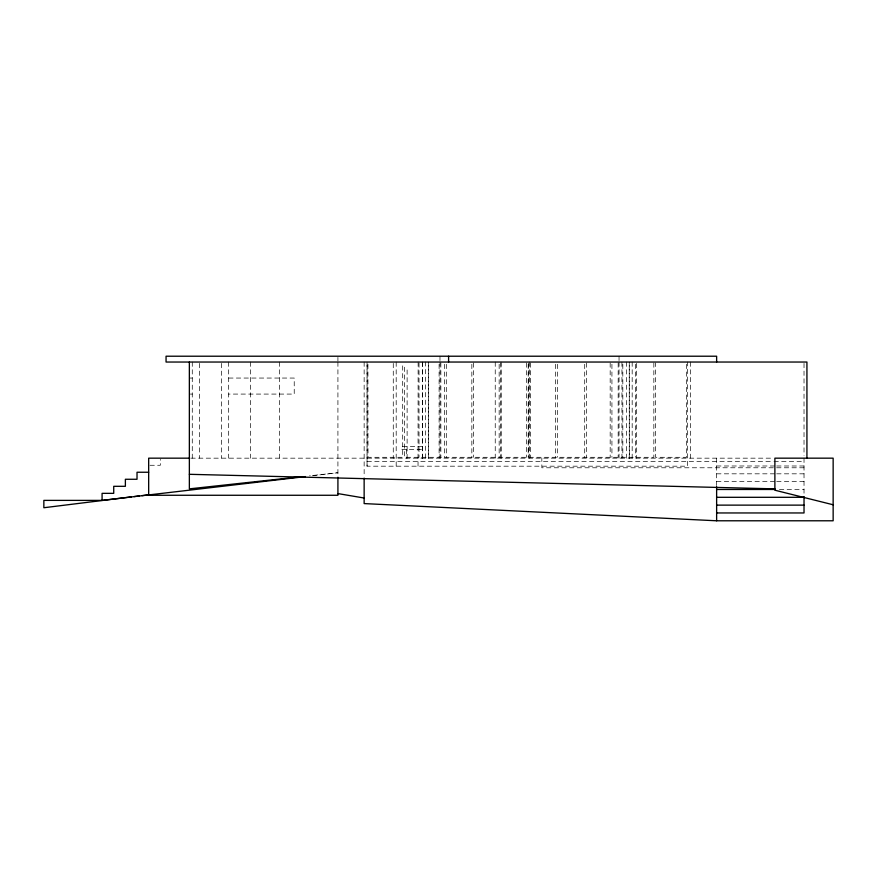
<?xml version="1.0" encoding="UTF-8"?>
<svg xmlns="http://www.w3.org/2000/svg" width="877" height="877" viewBox="0 0 877 877"><rect width="100%" height="100%" fill="white"/><g stroke="black" fill="none" stroke-linecap="round" stroke-linejoin="round"><path stroke-width="0.66" stroke-dasharray="4.38 3.29" d="M425.411 458.167L425.422 362.037M629.258 458.167L629.258 362.08L629.335 458.167M367.057 466.18L367.057 362.037L367.057 466.18L687.491 466.18L687.491 362.037M312.234 475.783L337.919 472.725L309.559 475.805M189.355 378.053L192.271 378.053M228.678 378.053L294.223 378.053L294.223 394.08L228.678 394.08M190.331 394.08L192.271 394.08M422.385 446.525L402.006 446.525L402.006 449.43L422.385 449.43M190.879 458.167L772.615 458.167M367.057 461.368L772.615 461.368M773.974 461.368L804.023 461.368M149.967 465.27L160.316 465.27L160.316 459.351M716.63 465.994L775.345 465.994M776.704 465.994L804.023 465.994M804.023 467.781L541.843 467.781L541.843 458.167M716.63 473.821L775.345 473.821M776.704 473.821L804.023 473.821M716.63 481.648L775.345 481.648M776.704 481.648L804.023 481.648M779.445 489.476L804.023 489.476M367.934 364.273L368.022 457.29L402.696 457.29L402.696 364.273M804.023 363.385L804.023 455.459M804.023 458.167L804.023 495.998M716.63 458.167L716.63 485.562M690.407 362.037L690.407 458.167M686.625 364.273L686.625 457.29L655.601 457.29L655.601 362.903M653.847 362.903L653.847 457.29L404.44 457.29L404.44 364.273M636.516 363.385L636.516 458.167M635.639 364.273L635.639 457.29M632.174 362.037L632.174 458.167M626.43 362.037L626.353 458.167M622.823 364.273L622.823 457.29M621.946 362.037L621.946 458.167M619.041 356.215L619.041 360.864M619.041 362.037L619.041 458.167M618.164 362.903L618.164 457.29M611.927 364.273L611.927 457.29M610.173 362.903L610.173 457.29M586.461 362.903L586.461 457.29M584.707 364.273L584.707 457.29M557.323 364.273L557.323 457.29M555.579 364.273L555.579 457.29M530.377 362.903L530.377 457.29M529.511 362.037L529.511 458.167M528.634 362.903L528.634 457.29M528.195 364.273L528.195 457.29M526.452 362.903L526.452 457.29M501.052 362.037L501.052 458.167M500.899 362.903L500.899 457.29M499.156 364.273L499.156 457.29M495.231 362.037L495.231 458.167M473.602 362.903L473.602 457.29M471.848 364.273L471.848 457.29M446.305 364.273L446.305 457.29M444.551 364.273L444.551 457.29M440.857 362.903L440.857 457.29M439.98 356.215L439.98 360.864M439.98 362.037L439.98 458.167M439.103 364.273L439.103 457.29M422.582 362.037L422.582 458.167M422.506 362.08L422.506 458.167M419.009 362.903L419.009 457.29M418.132 362.037L418.033 466.18M407.114 369.93L407.114 458.167M406.38 449.43L406.38 458.167M396.185 362.037L396.185 466.18M393.269 363.385L393.269 458.167M364.141 362.037L364.141 476.869M337.919 357.377L337.919 360.864M337.919 362.037L337.919 475.871M279.664 362.037L279.664 458.167M250.526 362.037L250.526 458.167M228.678 362.037L228.678 458.167M221.399 363.385L221.399 458.167M199.55 363.385L199.55 458.167M192.271 362.037L192.271 458.167M428.404 458.167L428.404 362.08L428.327 458.167"/><path stroke-width="1.32" d="M131.364 496.897L43.85 507.739L43.85 500.383L102.083 500.383L305.481 476.584M134.028 496.579L139.355 495.943M142.008 495.626L147.336 494.99M301.458 476.682L189.355 488.862L189.355 362.037M189.52 458.167L148.673 458.167L148.673 495.264L337.919 495.264L337.919 477.231M148.673 472.243L137.02 472.243L137.02 479.27L125.378 479.27L125.378 486.307L113.725 486.307L113.725 493.345L102.083 493.345L102.083 500.383M716.63 489.476L775.345 489.476M716.63 497.303L804.023 497.303M716.63 505.13L804.023 505.13M716.63 512.957L804.023 512.957L804.023 496.525M364.141 478.097L364.141 503.584L716.63 520.785L833.15 520.785L833.15 458.167L774.884 458.167L774.884 490.21L833.15 504.768M189.355 474.304L774.884 488.862M337.919 493.587L364.141 498.026M806.928 458.167L806.928 362.037L166.06 362.037L166.06 356.215L716.63 356.215L716.63 362.037M716.63 486.757L716.63 520.785M448.596 356.215L448.596 362.037"/></g></svg>
